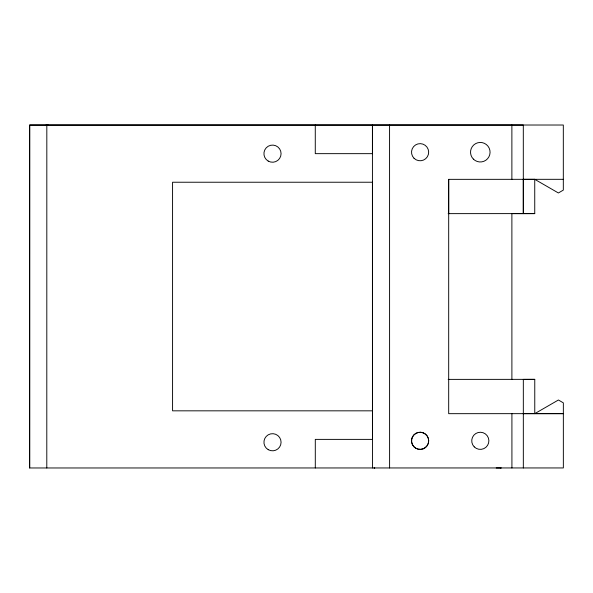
<?xml version="1.0" encoding="UTF-8"?>
<svg xmlns="http://www.w3.org/2000/svg" width="593" height="593" viewBox="0 0 593 593"><rect width="100%" height="100%" fill="white"/><g stroke="black" fill="none" stroke-linecap="round" stroke-linejoin="round"><path stroke-width="0.89" d="M523.337 413.662L534.767 413.647L558.421 399.993L563.35 402.862L563.35 467.944L29.65 467.973L29.68 125.049L563.32 125.019L563.32 190.101L558.391 192.97L534.738 179.316L523.308 179.331M46.795 467.973L46.825 125.056M315.276 125.079L315.276 153.654L372.434 153.661M372.434 153.661L372.434 125.079M448.679 213.643L448.679 179.353L563.32 179.316M523.308 179.353L523.308 213.643L511.878 213.606M511.9 379.379L511.885 213.643M534.738 179.316L534.745 213.613L523.315 213.636L523.308 125.027L29.68 125.049L29.687 467.973M448.686 179.353L448.686 413.677L563.35 413.647L534.767 413.647L534.767 379.357L523.33 379.379L523.337 467.966M500.492 467.973L501.033 467.973L496.208 467.973M46.076 125.049L48.122 125.049M372.434 182.236L172.57 182.236L172.578 410.83L372.434 410.83L372.448 439.383L315.298 439.383L315.298 467.966M448.16 213.636L534.738 213.606M448.175 379.387L534.767 379.357M511.878 125.064L511.878 179.353M511.915 413.677L511.922 467.966M389.571 125.071L389.601 467.973M372.426 125.071L372.456 467.973M372.434 182.236L372.434 410.83M374.694 467.981L374.153 467.981L374.694 467.981M474.244 446.885A8.576 8.576 0 0 0 488.588 443.038A8.576 8.576 0 0 0 478.084 432.542A8.576 8.576 0 0 0 474.244 446.885M473.392 159.117A9.77 9.77 0 0 0 489.736 154.736A9.77 9.77 0 0 0 477.773 142.772A9.77 9.77 0 0 0 473.392 159.117M415.826 448.249A8.576 8.576 0 0 0 428.687 440.829A8.576 8.576 0 0 0 415.826 433.401A8.576 8.576 0 0 0 415.826 448.249A8.576 8.576 0 0 0 428.672 440.821A8.576 8.576 0 0 0 415.812 433.394A8.576 8.576 0 0 0 415.812 448.241M414.033 158.272A8.576 8.576 0 0 0 428.376 154.425A8.576 8.576 0 0 0 417.88 143.929A8.576 8.576 0 0 0 414.033 158.272M268.214 161.088A8.576 8.576 0 0 0 281.075 153.661A8.576 8.576 0 0 0 268.214 146.234A8.576 8.576 0 0 0 268.214 161.088M268.214 449.672A8.576 8.576 0 0 0 281.075 442.252A8.576 8.576 0 0 0 268.214 434.825A8.576 8.576 0 0 0 268.214 449.672"/></g></svg>
